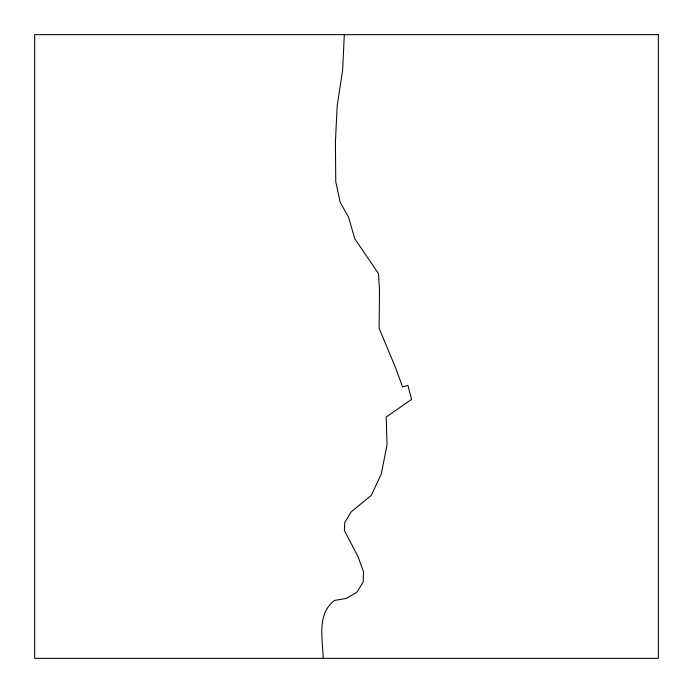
<?xml version="1.0" encoding="UTF-8"?>
<svg xmlns="http://www.w3.org/2000/svg" width="693" height="693" viewBox="0 0 693 693"><rect width="100%" height="100%" fill="white"/><g stroke="black" fill="none" stroke-linecap="round" stroke-linejoin="round"><path stroke-width="1.04" d="M344.326 34.65L342.619 70.374L337.205 105.674L335.412 141.926L335.741 181.514L340.116 202.157L348.657 217.472L354.738 238.643L378.482 273.614L379.513 290.488L379.097 328.291L395.703 368.078L402.564 387.006L407.934 385.351L411.555 399.411L386.183 417.039L387.049 444.967L381.176 474.315L371.24 495.452L351.134 511.884L344.742 522.661L344.412 530.578L358.021 556.67L363.539 571.898L363.193 582.103L356.739 592.333L346.024 598.449L334.58 600.441C316.467 613.989 322.817 639.189 323.163 658.35M658.35 34.65L34.65 34.65L34.65 658.35L658.35 658.35L658.35 34.65"/></g></svg>
